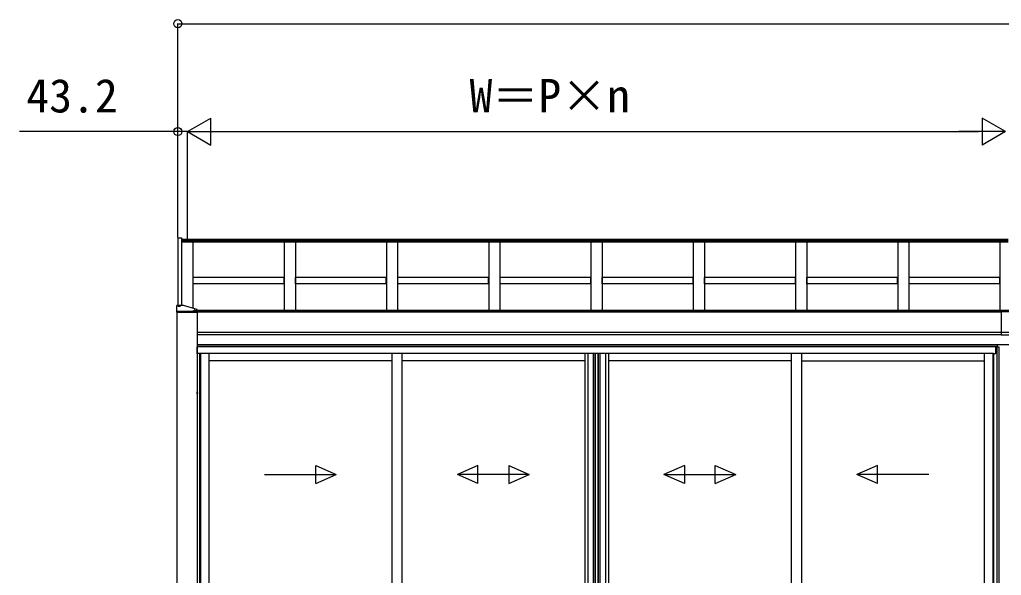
# Model space of a CAD drawing. Units: millimetres, scale not verified. Extents: x -10500 to 10500, y -15600 to 15524.
# Drawn here: x -8004 to -3635, y 5076 to 7549 of the extents above; entities that cross this region are included whole.
import ezdxf
from ezdxf.enums import TextEntityAlignment as Align

# ---------------------------------------------------------------- set-up
doc = ezdxf.new("R2010")
doc.units = ezdxf.units.MM
doc.header["$LTSCALE"] = 80
doc.layers.add('0-4_YKK_A1', color=4, linetype='Continuous')
doc.layers.add('0-5_YKK_D', color=6, linetype='Continuous')
doc.styles.add('ＭＳ ゴシック', font='')
doc.styles.get('ＭＳ ゴシック').set_extended_font_data('MS Gothic')

msp = doc.modelspace()

# ---------------------------------------------------------------- linework, layer by layer
at = {"layer": '0-4_YKK_A1'}
for p, q in [((-7299.7, 6578.67), (-7299.7, 6277.29)), ((-7299.7, 6578.67), (-7283.5, 6578.67)), ((-7283.5, 6578.67), (-7283.5, 6277.29)), ((-3605, 6571.04), (-7283.5, 6571.04)), ((-3605, 6564.1), (-7283.5, 6564.1)), ((-3605, 6558.86), (-7283.5, 6558.86)), ((-7231.5, 6265.05), (-7231.5, 6558.86)), ((-6826.5, 6558.86), (-6826.5, 6254.83)), ((-6776.5, 6558.86), (-6776.5, 6254.83)), ((-6371.5, 6558.86), (-6371.5, 6254.83)), ((-6321.5, 6558.86), (-6321.5, 6254.83)), ((-5916.5, 6558.86), (-5916.5, 6254.83)), ((-5866.5, 6558.86), (-5866.5, 6254.83)), ((-5461.5, 6558.86), (-5461.5, 6254.83)), ((-5411.5, 6558.86), (-5411.5, 6254.83)), ((-5006.5, 6558.86), (-5006.5, 6254.83)), ((-4956.5, 6558.86), (-4956.5, 6254.83)), ((-4551.5, 6558.86), (-4551.5, 6254.83)), ((-4501.5, 6558.86), (-4501.5, 6254.83)), ((-4096.5, 6558.86), (-4096.5, 6254.83)), ((-4046.5, 6558.86), (-4046.5, 6254.83)), ((-3641.5, 6558.86), (-3641.5, 6254.83)), ((-7304.5, 6248.58), (-7304.5, 6277.12)), ((-7303.83, 6247.91), (-7304.32, 6248.41)), ((-7304, 6247.91), (-7304, 4111.5)), ((-7304, 6247.91), (-7214, 6247.91)), ((-7297.46, 6277.29), (-7303.5, 6277.29)), ((-7214.5, 6250.37), (-7303.5, 6250.37)), ((-7214.5, 6248.41), (-7303.5, 6248.41)), ((-7302.71, 6247.91), (-7303.2, 6248.41)), ((-7301.59, 6247.91), (-7302.08, 6248.41)), ((-7300.46, 6247.91), (-7300.96, 6248.41)), ((-7299.34, 6247.91), (-7299.83, 6248.41)), ((-7299.4, 6275.5), (-7299.4, 6275.93)), ((-7298.22, 6247.91), (-7298.71, 6248.41)), ((-7297.1, 6247.91), (-7297.59, 6248.41)), ((-7295.97, 6247.91), (-7296.47, 6248.41)), ((-7295.95, 6277.51), (-7295.95, 6277.21)), ((-7294.85, 6247.91), (-7295.34, 6248.41)), ((-7293.73, 6247.91), (-7294.22, 6248.41)), ((-7293.99, 6276.91), (-7293.99, 6277.22)), ((-7292.61, 6247.91), (-7293.1, 6248.41)), ((-7293.01, 6276.91), (-7293.01, 6277.22)), ((-7291.48, 6247.91), (-7291.98, 6248.41)), ((-7291.05, 6277.21), (-7291.05, 6277.51)), ((-7290.36, 6247.91), (-7290.85, 6248.41)), ((-7289.24, 6247.91), (-7289.73, 6248.41)), ((-7274.5, 6277.29), (-7289.54, 6277.29)), ((-7288.12, 6247.91), (-7288.61, 6248.41)), ((-7287.6, 6275.5), (-7287.6, 6275.93)), ((-7286.99, 6247.91), (-7287.49, 6248.41)), ((-7285.87, 6247.91), (-7286.36, 6248.41)), ((-7284.75, 6247.91), (-7285.24, 6248.41)), ((-7283.63, 6247.91), (-7284.12, 6248.41)), ((-7282.5, 6247.91), (-7283, 6248.41)), ((-7281.38, 6247.91), (-7281.87, 6248.41)), ((-7280.26, 6247.91), (-7280.75, 6248.41)), ((-7279.14, 6247.91), (-7279.63, 6248.41)), ((-7278.01, 6247.91), (-7278.51, 6248.41)), ((-7276.89, 6247.91), (-7277.38, 6248.41)), ((-7275.77, 6247.91), (-7276.26, 6248.41)), ((-7274.65, 6247.91), (-7275.14, 6248.41)), ((-7213.5, 6259.93), (-7274.5, 6277.29)), ((-7273.52, 6247.91), (-7274.02, 6248.41)), ((-7272.4, 6247.91), (-7272.89, 6248.41)), ((-7271.28, 6247.91), (-7271.77, 6248.41)), ((-7270.16, 6247.91), (-7270.65, 6248.41)), ((-7269.03, 6247.91), (-7269.53, 6248.41)), ((-7267.91, 6247.91), (-7268.4, 6248.41)), ((-7266.79, 6247.91), (-7267.28, 6248.41)), ((-7265.67, 6247.91), (-7266.16, 6248.41)), ((-7264.54, 6247.91), (-7265.04, 6248.41)), ((-7263.42, 6247.91), (-7263.91, 6248.41)), ((-7262.3, 6247.91), (-7262.79, 6248.41)), ((-7261.18, 6247.91), (-7261.67, 6248.41)), ((-7260.05, 6247.91), (-7260.55, 6248.41)), ((-7258.93, 6247.91), (-7259.42, 6248.41)), ((-7257.81, 6247.91), (-7258.3, 6248.41)), ((-7256.69, 6247.91), (-7257.18, 6248.41)), ((-7255.56, 6247.91), (-7256.06, 6248.41)), ((-7254.44, 6247.91), (-7254.93, 6248.41)), ((-7253.32, 6247.91), (-7253.81, 6248.41)), ((-7252.2, 6247.91), (-7252.69, 6248.41)), ((-7251.07, 6247.91), (-7251.57, 6248.41)), ((-7249.95, 6247.91), (-7250.44, 6248.41)), ((-7248.83, 6247.91), (-7249.32, 6248.41)), ((-7247.71, 6247.91), (-7248.2, 6248.41)), ((-7246.58, 6247.91), (-7247.08, 6248.41)), ((-7245.46, 6247.91), (-7245.95, 6248.41)), ((-7244.34, 6247.91), (-7244.83, 6248.41)), ((-7243.22, 6247.91), (-7243.71, 6248.41)), ((-7242.09, 6247.91), (-7242.59, 6248.41)), ((-7240.97, 6247.91), (-7241.46, 6248.41)), ((-7239.85, 6247.91), (-7240.34, 6248.41)), ((-7238.73, 6247.91), (-7239.22, 6248.41)), ((-7237.6, 6247.91), (-7238.1, 6248.41)), ((-7236.48, 6247.91), (-7236.97, 6248.41)), ((-7235.36, 6247.91), (-7235.85, 6248.41)), ((-7234.24, 6247.91), (-7234.73, 6248.41)), ((-7233.11, 6247.91), (-7233.61, 6248.41)), ((-7231.99, 6247.91), (-7232.48, 6248.41)), ((-7230.87, 6247.91), (-7231.36, 6248.41)), ((-7230.4, 6253.79), (-7230.4, 6254.23)), ((-7229.75, 6247.91), (-7230.24, 6248.41)), ((-7228.62, 6247.91), (-7229.12, 6248.41)), ((-7227.5, 6247.91), (-7227.99, 6248.41)), ((-7226.95, 6255.81), (-7226.95, 6255.5)), ((-7226.38, 6247.91), (-7226.87, 6248.41)), ((-7225.26, 6247.91), (-7225.75, 6248.41)), ((-7224.99, 6255.21), (-7224.99, 6255.51)), ((-7224.13, 6247.91), (-7224.63, 6248.41)), ((-7224.01, 6255.21), (-7224.01, 6255.51)), ((-7223.01, 6247.91), (-7223.5, 6248.41)), ((-7221.89, 6247.91), (-7222.38, 6248.41)), ((-7222.05, 6255.5), (-7222.05, 6255.81)), ((-7220.77, 6247.91), (-7221.26, 6248.41)), ((-7219.64, 6247.91), (-7220.14, 6248.41)), ((-7218.52, 6247.91), (-7219.01, 6248.41)), ((-7218.6, 6253.79), (-7218.6, 6254.23)), ((-7217.4, 6247.91), (-7217.89, 6248.41)), ((-7216.28, 6247.91), (-7216.77, 6248.41)), ((-7215.15, 6247.91), (-7215.64, 6248.41)), ((-7214.03, 6247.91), (-7214.52, 6248.41)), ((-7214, 6247.91), (-7214, 4111.5)), ((-7213.5, 6248.58), (-7213.5, 6259.93)), ((-7213.5, 6251.03), (-3636.5, 6251.03)), ((-7213.5, 6249), (-3636.5, 6249)), ((-3636.5, 6252.7), (-3632.35, 6252.7)), ((-3636.5, 6252.7), (-3636.5, 6146.81)), ((-3636.5, 6249.84), (-3596.5, 6249.84)), ((-7214, 6159), (-3636.5, 6159)), ((-7214, 6148.22), (-3636.5, 6148.22)), ((-3636.5, 6157.84), (-3596.5, 6157.84)), ((-3636.5, 6146.81), (-3596.5, 6146.81)), ((-7056.1, 6101.5), (-7214, 6101.5)), ((-7056.1, 6101.5), (-7214, 6101.5)), ((-7056.1, 6094.5), (-7214, 6094.5)), ((-7213.5, 6093.5), (-7214, 6093.5)), ((-3579, 6101.5), (-7056.1, 6101.5)), ((-3654.5, 6101.5), (-7056.1, 6101.5)), ((-3654.5, 6094.5), (-7056.1, 6094.5)), ((-3660, 6063.5), (-3660, 6093.5)), ((-3659.5, 6093.5), (-3646.5, 6093.5)), ((-3659.5, 6093.5), (-3659.5, 6063.5)), ((-3655.3, 6093.5), (-3655.3, 4120.5)), ((-3654.5, 6101.5), (-3654.5, 6093.5)), ((-3654, 6101.5), (-3654, 6093.5)), ((-3646.5, 6093.5), (-3646.5, 4120.5)), ((-7202.5, 6063.5), (-7213.5, 6063.5)), ((-7202.5, 6063.5), (-7202.5, 4122)), ((-7199.3, 6063.5), (-7199.3, 4124.5)), ((-7161.5, 6063.5), (-7161.5, 4128)), ((-6347.75, 6031.5), (-7161.5, 6031.5)), ((-6347.75, 6063.5), (-6347.75, 4128)), ((-6302.75, 6063.5), (-6302.75, 4128)), ((-5489, 6031.5), (-6302.75, 6031.5)), ((-5489, 6063.5), (-5489, 4142.5)), ((-5475.8, 6063.5), (-5475.8, 4142.5)), ((-5451.2, 6063.5), (-5451.2, 4142.5)), ((-5444, 6063.5), (-5444, 4142.5)), ((-5442, 6063.5), (-5442, 4142.5)), ((-5430.2, 6063.5), (-5430.2, 4142.5)), ((-5429, 6063.5), (-5429, 4142.5)), ((-5421.8, 6063.5), (-5421.8, 4142.5)), ((-5397.2, 6063.5), (-5397.2, 4142.5)), ((-5384, 6063.5), (-5384, 4142.5)), ((-4570.25, 6031.5), (-5384, 6031.5)), ((-4570.25, 6063.5), (-4570.25, 4128)), ((-4525.25, 6063.5), (-4525.25, 4128)), ((-4525.25, 6031.5), (-3711.5, 6031.5)), ((-3711.5, 6063.5), (-3711.5, 4128)), ((-3673.7, 6063.5), (-3673.7, 4124.5)), ((-3670.5, 6063.5), (-3670.5, 4122)), ((-3670.5, 6063.5), (-3659.5, 6063.5)), ((-7213.41, 5892.6), (-7214, 5892.5)), ((-7214, 5883.5), (-7214, 5892.5)), ((-7213.41, 5883.4), (-7214, 5883.5)), ((-7213.41, 5892.6), (-7212.26, 5892.4)), ((-7213.41, 5883.4), (-7213.41, 5892.6)), ((-7213.41, 5883.4), (-7212.26, 5883.6)), ((-6686.28, 5485.13), (-6686.28, 5565.13)), ((-6686.28, 5565.13), (-6594.62, 5525.13)), ((-5964.22, 5565.13), (-6055.87, 5525.13)), ((-5964.22, 5485.13), (-5964.22, 5565.13)), ((-5827.53, 5565.13), (-5735.87, 5525.13)), ((-5827.53, 5565.13), (-5827.53, 5485.13)), ((-5045.47, 5565.13), (-5137.13, 5525.13)), ((-5045.47, 5565.13), (-5045.47, 5485.13)), ((-4908.78, 5565.13), (-4817.13, 5525.13)), ((-4908.78, 5485.13), (-4908.78, 5565.13)), ((-4186.72, 5565.13), (-4278.38, 5525.13)), ((-4186.72, 5485.13), (-4186.72, 5565.13)), ((-6914.62, 5525.13), (-6594.62, 5525.13)), ((-6686.28, 5485.13), (-6594.62, 5525.13)), ((-5964.22, 5485.13), (-6055.87, 5525.13)), ((-5735.87, 5525.13), (-6055.87, 5525.13)), ((-5827.53, 5485.13), (-5735.87, 5525.13)), ((-5137.13, 5525.13), (-4817.13, 5525.13)), ((-5045.47, 5485.13), (-5137.13, 5525.13)), ((-4908.78, 5485.13), (-4817.13, 5525.13)), ((-3958.38, 5525.13), (-4278.38, 5525.13)), ((-4186.72, 5485.13), (-4278.38, 5525.13))]:
    msp.add_line(p, q, dxfattribs=at)
for points in [[(-6827, 6372.73), (-6827, 6401.46), (-7231, 6401.46)], [(-6827, 6372.73), (-7231, 6372.73), (-7231, 6401.46)], [(-6372, 6372.73), (-6372, 6401.46), (-6776, 6401.46)], [(-6372, 6372.73), (-6776, 6372.73), (-6776, 6401.46)], [(-5917, 6372.73), (-5917, 6401.46), (-6321, 6401.46)], [(-5917, 6372.73), (-6321, 6372.73), (-6321, 6401.46)], [(-5462, 6372.73), (-5462, 6401.46), (-5866, 6401.46)], [(-5462, 6372.73), (-5866, 6372.73), (-5866, 6401.46)], [(-5007, 6372.73), (-5007, 6401.46), (-5411, 6401.46)], [(-5007, 6372.73), (-5411, 6372.73), (-5411, 6401.46)], [(-4552, 6372.73), (-4552, 6401.46), (-4956, 6401.46)], [(-4552, 6372.73), (-4956, 6372.73), (-4956, 6401.46)], [(-4097, 6372.73), (-4097, 6401.46), (-4501, 6401.46)], [(-4097, 6372.73), (-4501, 6372.73), (-4501, 6401.46)], [(-3642, 6372.73), (-3642, 6401.46), (-4046, 6401.46)], [(-3642, 6372.73), (-4046, 6372.73), (-4046, 6401.46)], [(-7293.99, 6277.22), (-7294.05, 6277.32), (-7294.17, 6277.38), (-7294.3, 6277.42), (-7294.43, 6277.44), (-7294.57, 6277.45), (-7294.7, 6277.45), (-7294.84, 6277.44), (-7294.97, 6277.42)], [(-7292.03, 6277.42), (-7292.16, 6277.44), (-7292.3, 6277.45), (-7292.43, 6277.45), (-7292.57, 6277.44), (-7292.7, 6277.42), (-7292.83, 6277.38), (-7292.95, 6277.32), (-7293.01, 6277.22)], [(-7224.99, 6255.51), (-7225.05, 6255.62), (-7225.17, 6255.68), (-7225.3, 6255.71), (-7225.43, 6255.73), (-7225.57, 6255.74), (-7225.7, 6255.74), (-7225.84, 6255.73), (-7225.97, 6255.71)], [(-7223.03, 6255.71), (-7223.16, 6255.73), (-7223.3, 6255.74), (-7223.43, 6255.74), (-7223.57, 6255.73), (-7223.7, 6255.71), (-7223.83, 6255.68), (-7223.95, 6255.62), (-7224.01, 6255.51)], [(-3579, 6251.03), (-3579, 6254.83), (-7213.5, 6254.83)], [(-7213.5, 6093.5), (-7213.5, 6075.08), (-7213.5, 6063.5)], [(-3660, 6093.5), (-7056.1, 6093.5), (-7213, 6093.5)], [(-7213, 6063.5), (-7213, 6075.13), (-7213, 6093.5)], [(-3670.5, 6063.5), (-7056.1, 6063.5), (-7101.9, 6063.5), (-7202.5, 6063.5)]]:
    msp.add_lwpolyline(points, dxfattribs=at)
msp.add_lwpolyline([(-7213.5, 6248.41), (-7304.5, 6248.41), (-7304.5, 6247.91), (-7213.5, 6247.91)], close=True, dxfattribs=at)
for centre, radius, start, end in [((-7212.45, 5891.36), 1.06, 30.63591, 80), ((-7212.45, 5884.64), 1.06, 280, 329.36409), ((-7218.12, 5888), 7.65, 329.36409, 30.63591)]:
    msp.add_arc(centre, radius, start, end, dxfattribs=at)
for centre, major_axis, ratio, start_param, end_param in [((-7303.5, 6277.12), (-1, 0), 0.173648, 4.712389, 6.2831853), ((-7303.5, 6250.55), (-1, 0), 0.173648, 6.2831853, 7.8539816), ((-7303.5, 6248.58), (-1, 0), 0.173648, 6.2831853, 7.8539816), ((-7293.5, 6275.5), (5.9, 0), 0.310816, 3.1415927, 6.2831853), ((-7293.5, 6270.99), (8.02, 0), 0.85381, 1.7551906, 1.8813492), ((-7293.5, 6270.69), (-8.02, 0), 0.85381, 4.8967832, 5.0229419), ((-7293.5, 6270.08), (8.02, 0), 0.85381, 1.5096412, 1.6319515), ((-7293.5, 6270.99), (-8.02, 0), 0.85381, 4.4018361, 4.5279947), ((-7293.5, 6270.69), (8.02, 0), 0.85381, 1.2602434, 1.3864021), ((-7224.5, 6253.79), (5.9, 0), 0.310816, 3.1415927, 6.2831853), ((-7224.5, 6249.29), (8.02, 0), 0.85381, 1.7551906, 1.8813492), ((-7224.5, 6248.98), (-8.02, 0), 0.85381, 4.8967832, 5.0229419), ((-7224.5, 6248.37), (8.02, 0), 0.85381, 1.5096412, 1.6319515), ((-7224.5, 6249.29), (-8.02, 0), 0.85381, 4.4018361, 4.5279947), ((-7224.5, 6248.98), (8.02, 0), 0.85381, 1.2602434, 1.3864021), ((-7214.5, 6250.55), (1, 0), 0.173648, 4.712389, 6.2831853), ((-7214.5, 6248.58), (1, 0), 0.173648, 4.712389, 6.2831853)]:
    msp.add_ellipse(centre, major_axis=major_axis, ratio=ratio, start_param=start_param, end_param=end_param, dxfattribs=at)
for centre in [(-7293.5, 6275.93), (-7224.5, 6254.23)]:
    msp.add_ellipse(centre, major_axis=(5.9, 0), ratio=0.310816, dxfattribs=at)
at = {"layer": '0-5_YKK_D'}
for p, q in [((-7299.7, 6579.67), (-7299.7, 7532.04)), ((-7299.7, 7531.04), (-3579, 7531.04)), ((-7256.5, 7051.04), (-7152.58, 7111.04)), ((-7152.58, 6991.04), (-7152.58, 7111.04)), ((-3616.5, 7051.04), (-3720.42, 7111.04)), ((-3720.42, 7111.04), (-3720.42, 6991.04)), ((-7299.7, 7051.04), (-8003.56, 7051.04)), ((-7299.7, 6579.67), (-7299.7, 7052.04)), ((-7256.5, 7051.04), (-7299.7, 7051.04)), ((-7256.5, 6572.04), (-7256.5, 7052.04)), ((-7256.5, 6572.04), (-7256.5, 7052.04)), ((-7256.5, 7051.04), (-7184.5, 7051.04)), ((-7256.5, 7051.04), (-7152.58, 6991.04)), ((-7256.5, 7051.04), (-7048.65, 7051.04)), ((-7136.5, 7051.04), (-3736.5, 7051.04)), ((-3616.5, 7051.04), (-3824.35, 7051.04)), ((-3616.5, 7051.04), (-3720.42, 6991.04))]:
    msp.add_line(p, q, dxfattribs=at)
for centre in [(-7299.7, 7531.04), (-7299.7, 7051.04)]:
    msp.add_circle(centre, 18, dxfattribs=at)

# ---------------------------------------------------------------- texts
at = {"layer": '0-5_YKK_D', "style": 'ＭＳ ゴシック'}
for s, p in [('43.2', (-7974, 7091.04)), ('W＝P×n', (-6001.56, 7091.04))]:
    msp.add_text(s, height=149.6, dxfattribs=at).set_placement(p, align=Align.BOTTOM_LEFT)

doc.saveas('drawing.dxf')
